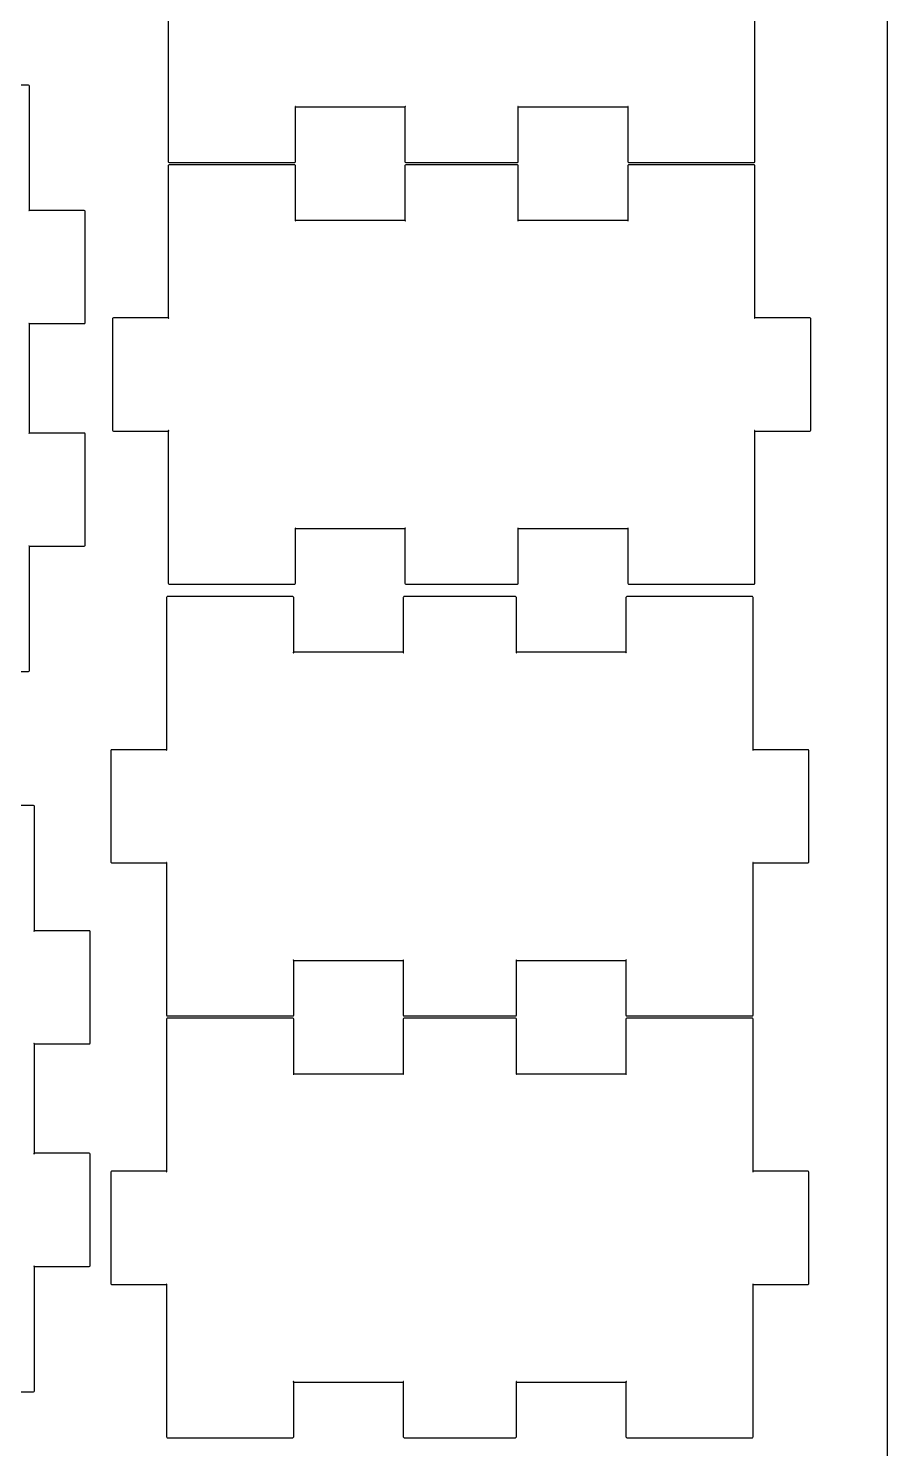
# Model space of a CAD drawing. Extents: x -34 to 366, y 525 to 825.
# Drawn here: x 304.5 to 366.2, y 637.4 to 739.5 of the extents above; entities that cross this region are included whole.
import ezdxf

# ---------------------------------------------------------------- set-up
doc = ezdxf.new("R2010")
doc.units = 0
doc.header["$MEASUREMENT"] = 0
doc.layers.add('CUT', color=30, linetype='CONTINUOUS')

msp = doc.modelspace()

# ---------------------------------------------------------------- linework, layer by layer
at = {"layer": 'CUT', "color": 0}
for p, q in [((314.5, 740.83), (314.5, 733.9)), ((356.64, 733.9), (356.64, 740.83)), ((304.45, 735.39), (292.52, 735.39)), ((304.46, 735.39), (304.45, 735.39)), ((304.5, 735.37), (304.46, 735.39)), ((304.52, 735.33), (304.5, 735.37)), ((304.52, 735.32), (304.52, 735.33)), ((304.52, 726.39), (304.52, 735.32)), ((314.5, 733.9), (314.5, 729.9)), ((356.64, 729.9), (356.64, 733.9)), ((323.63, 733.86), (323.61, 733.86)), ((323.61, 733.86), (323.61, 733.84)), ((323.61, 733.84), (323.63, 733.83)), ((323.64, 733.84), (323.63, 733.86)), ((323.63, 733.83), (323.64, 733.83)), ((323.64, 733.83), (323.64, 733.84)), ((323.64, 729.9), (323.64, 733.83)), ((323.64, 733.83), (331.5, 733.83)), ((331.51, 733.86), (331.5, 733.84)), ((331.5, 733.84), (331.5, 733.83)), ((331.5, 733.83), (331.51, 733.83)), ((331.5, 733.83), (331.5, 729.9)), ((331.53, 733.86), (331.51, 733.86)), ((331.51, 733.83), (331.53, 733.84)), ((331.53, 733.84), (331.53, 733.86)), ((339.63, 733.86), (339.61, 733.86)), ((339.61, 733.86), (339.61, 733.84)), ((339.61, 733.84), (339.63, 733.83)), ((339.64, 733.84), (339.63, 733.86)), ((339.63, 733.83), (339.64, 733.83)), ((339.64, 733.83), (339.64, 733.84)), ((339.64, 729.9), (339.64, 733.83)), ((339.64, 733.83), (347.5, 733.83)), ((347.51, 733.86), (347.5, 733.84)), ((347.5, 733.84), (347.5, 733.83)), ((347.5, 733.83), (347.51, 733.83)), ((347.5, 733.83), (347.5, 729.9)), ((347.53, 733.86), (347.51, 733.86)), ((347.51, 733.83), (347.53, 733.84)), ((347.53, 733.84), (347.53, 733.86)), ((314.5, 729.9), (314.5, 729.89)), ((314.5, 729.89), (314.52, 729.85)), ((314.52, 729.85), (314.56, 729.83)), ((314.56, 729.83), (314.57, 729.83)), ((314.57, 729.83), (323.57, 729.83)), ((323.57, 729.83), (323.58, 729.83)), ((323.58, 729.83), (323.62, 729.85)), ((323.62, 729.85), (323.64, 729.89)), ((323.64, 729.89), (323.64, 729.9)), ((331.5, 729.9), (331.5, 729.89)), ((331.5, 729.89), (331.52, 729.85)), ((331.52, 729.85), (331.56, 729.83)), ((331.56, 729.83), (331.57, 729.83)), ((331.57, 729.83), (339.57, 729.83)), ((339.57, 729.83), (339.58, 729.83)), ((339.58, 729.83), (339.62, 729.85)), ((339.62, 729.85), (339.64, 729.89)), ((339.64, 729.89), (339.64, 729.9)), ((347.5, 729.9), (347.5, 729.89)), ((347.5, 729.89), (347.52, 729.85)), ((347.52, 729.85), (347.56, 729.83)), ((347.56, 729.83), (347.57, 729.83)), ((347.57, 729.83), (356.57, 729.83)), ((356.57, 729.83), (356.58, 729.83)), ((356.58, 729.83), (356.62, 729.85)), ((356.62, 729.85), (356.64, 729.89)), ((356.64, 729.89), (356.64, 729.9)), ((314.52, 729.65), (314.5, 729.61)), ((314.5, 729.61), (314.5, 729.6)), ((314.5, 729.6), (314.5, 725.6)), ((314.56, 729.67), (314.52, 729.65)), ((314.57, 729.67), (314.56, 729.67)), ((323.57, 729.67), (314.57, 729.67)), ((323.58, 729.67), (323.57, 729.67)), ((323.62, 729.65), (323.58, 729.67)), ((323.64, 729.61), (323.62, 729.65)), ((323.64, 729.6), (323.64, 729.61)), ((323.64, 725.67), (323.64, 729.6)), ((331.52, 729.65), (331.5, 729.61)), ((331.5, 729.61), (331.5, 729.6)), ((331.5, 729.6), (331.5, 725.67)), ((331.56, 729.67), (331.52, 729.65)), ((331.57, 729.67), (331.56, 729.67)), ((339.57, 729.67), (331.57, 729.67)), ((339.58, 729.67), (339.57, 729.67)), ((339.62, 729.65), (339.58, 729.67)), ((339.64, 729.61), (339.62, 729.65)), ((339.64, 729.6), (339.64, 729.61)), ((339.64, 725.67), (339.64, 729.6)), ((347.52, 729.65), (347.5, 729.61)), ((347.5, 729.61), (347.5, 729.6)), ((347.5, 729.6), (347.5, 725.67)), ((347.56, 729.67), (347.52, 729.65)), ((347.57, 729.67), (347.56, 729.67)), ((356.57, 729.67), (347.57, 729.67)), ((356.58, 729.67), (356.57, 729.67)), ((356.62, 729.65), (356.58, 729.67)), ((356.64, 729.61), (356.62, 729.65)), ((356.64, 729.6), (356.64, 729.61)), ((356.64, 725.6), (356.64, 729.6)), ((304.51, 726.39), (304.49, 726.38)), ((304.49, 726.38), (304.5, 726.36)), ((304.5, 726.36), (304.51, 726.36)), ((304.52, 726.39), (304.51, 726.39)), ((304.51, 726.36), (304.52, 726.38)), ((308.45, 726.39), (304.52, 726.39)), ((304.52, 726.38), (304.52, 726.39)), ((308.46, 726.39), (308.45, 726.39)), ((308.5, 726.37), (308.46, 726.39)), ((308.52, 726.33), (308.5, 726.37)), ((308.52, 726.32), (308.52, 726.33)), ((308.52, 718.32), (308.52, 726.32)), ((314.5, 725.6), (314.5, 718.67)), ((323.63, 725.67), (323.61, 725.66)), ((323.61, 725.66), (323.61, 725.65)), ((323.61, 725.65), (323.63, 725.64)), ((323.64, 725.67), (323.63, 725.67)), ((323.63, 725.64), (323.64, 725.66)), ((331.5, 725.67), (323.64, 725.67)), ((323.64, 725.66), (323.64, 725.67)), ((331.5, 725.67), (331.5, 725.66)), ((331.51, 725.67), (331.5, 725.67)), ((331.5, 725.66), (331.51, 725.64)), ((331.53, 725.66), (331.51, 725.67)), ((331.51, 725.64), (331.53, 725.65)), ((331.53, 725.65), (331.53, 725.66)), ((339.63, 725.67), (339.61, 725.66)), ((339.61, 725.66), (339.61, 725.65)), ((339.61, 725.65), (339.63, 725.64)), ((339.64, 725.67), (339.63, 725.67)), ((339.63, 725.64), (339.64, 725.66)), ((347.5, 725.67), (339.64, 725.67)), ((339.64, 725.66), (339.64, 725.67)), ((347.5, 725.67), (347.5, 725.66)), ((347.51, 725.67), (347.5, 725.67)), ((347.5, 725.66), (347.51, 725.64)), ((347.53, 725.66), (347.51, 725.67)), ((347.51, 725.64), (347.53, 725.65)), ((347.53, 725.65), (347.53, 725.66)), ((356.64, 718.67), (356.64, 725.6)), ((310.52, 718.65), (310.5, 718.61)), ((310.5, 718.61), (310.5, 718.6)), ((310.5, 718.6), (310.5, 710.6)), ((310.56, 718.67), (310.52, 718.65)), ((310.57, 718.67), (310.56, 718.67)), ((314.5, 718.67), (310.57, 718.67)), ((314.5, 718.67), (314.5, 718.67)), ((314.5, 718.67), (314.51, 718.64)), ((314.51, 718.67), (314.5, 718.67)), ((314.53, 718.66), (314.51, 718.67)), ((314.51, 718.64), (314.53, 718.65)), ((314.53, 718.65), (314.53, 718.66)), ((356.63, 718.67), (356.61, 718.66)), ((356.61, 718.66), (356.61, 718.65)), ((356.61, 718.65), (356.63, 718.64)), ((356.64, 718.67), (356.63, 718.67)), ((356.63, 718.64), (356.64, 718.67)), ((360.57, 718.67), (356.64, 718.67)), ((356.64, 718.67), (356.64, 718.67)), ((360.58, 718.67), (360.57, 718.67)), ((360.62, 718.65), (360.58, 718.67)), ((360.64, 718.61), (360.62, 718.65)), ((360.64, 718.6), (360.64, 718.61)), ((360.64, 710.6), (360.64, 718.6)), ((304.5, 718.28), (304.49, 718.26)), ((304.49, 718.26), (304.51, 718.25)), ((304.51, 718.28), (304.5, 718.28)), ((304.52, 718.26), (304.51, 718.28)), ((304.51, 718.25), (304.52, 718.25)), ((304.52, 718.25), (304.52, 718.26)), ((304.52, 710.39), (304.52, 718.25)), ((304.52, 718.25), (308.45, 718.25)), ((308.45, 718.25), (308.46, 718.25)), ((308.46, 718.25), (308.5, 718.27)), ((308.5, 718.27), (308.52, 718.31)), ((308.52, 718.31), (308.52, 718.32)), ((310.5, 710.6), (310.5, 710.59)), ((310.5, 710.59), (310.52, 710.55)), ((310.52, 710.55), (310.56, 710.53)), ((310.56, 710.53), (310.57, 710.53)), ((310.57, 710.53), (314.5, 710.53)), ((314.51, 710.56), (314.5, 710.54)), ((314.5, 710.54), (314.5, 710.53)), ((314.5, 710.53), (314.51, 710.53)), ((314.5, 710.53), (314.5, 703.6)), ((314.53, 710.56), (314.51, 710.56)), ((314.51, 710.53), (314.53, 710.54)), ((314.53, 710.54), (314.53, 710.56)), ((356.63, 710.56), (356.61, 710.56)), ((356.61, 710.56), (356.61, 710.54)), ((356.61, 710.54), (356.63, 710.53)), ((356.64, 710.54), (356.63, 710.56)), ((356.63, 710.53), (356.64, 710.53)), ((356.64, 710.53), (356.64, 710.54)), ((356.64, 703.6), (356.64, 710.53)), ((356.64, 710.53), (360.57, 710.53)), ((360.57, 710.53), (360.58, 710.53)), ((360.58, 710.53), (360.62, 710.55)), ((360.62, 710.55), (360.64, 710.59)), ((360.64, 710.59), (360.64, 710.6)), ((304.51, 710.39), (304.49, 710.38)), ((304.49, 710.38), (304.5, 710.36)), ((304.5, 710.36), (304.51, 710.36)), ((304.52, 710.39), (304.51, 710.39)), ((304.51, 710.36), (304.52, 710.38)), ((308.45, 710.39), (304.52, 710.39)), ((304.52, 710.38), (304.52, 710.39)), ((308.46, 710.39), (308.45, 710.39)), ((308.5, 710.37), (308.46, 710.39)), ((308.52, 710.33), (308.5, 710.37)), ((308.52, 710.32), (308.52, 710.33)), ((308.52, 702.32), (308.52, 710.32)), ((314.5, 703.6), (314.5, 699.6)), ((323.63, 703.56), (323.61, 703.56)), ((323.61, 703.56), (323.61, 703.54)), ((323.61, 703.54), (323.63, 703.53)), ((323.64, 703.54), (323.63, 703.56)), ((323.63, 703.53), (323.64, 703.53)), ((323.64, 703.53), (323.64, 703.54)), ((323.64, 699.6), (323.64, 703.53)), ((323.64, 703.53), (331.5, 703.53)), ((331.51, 703.56), (331.5, 703.54)), ((331.5, 703.54), (331.5, 703.53)), ((331.5, 703.53), (331.51, 703.53)), ((331.5, 703.53), (331.5, 699.6)), ((331.53, 703.56), (331.51, 703.56)), ((331.51, 703.53), (331.53, 703.54)), ((331.53, 703.54), (331.53, 703.56)), ((339.63, 703.56), (339.61, 703.56)), ((339.61, 703.56), (339.61, 703.54)), ((339.61, 703.54), (339.63, 703.53)), ((339.64, 703.54), (339.63, 703.56)), ((339.63, 703.53), (339.64, 703.53)), ((339.64, 703.53), (339.64, 703.54)), ((339.64, 699.6), (339.64, 703.53)), ((339.64, 703.53), (347.5, 703.53)), ((347.51, 703.56), (347.5, 703.54)), ((347.5, 703.54), (347.5, 703.53)), ((347.5, 703.53), (347.51, 703.53)), ((347.5, 703.53), (347.5, 699.6)), ((347.53, 703.56), (347.51, 703.56)), ((347.51, 703.53), (347.53, 703.54)), ((347.53, 703.54), (347.53, 703.56)), ((356.64, 699.6), (356.64, 703.6)), ((304.5, 702.28), (304.49, 702.26)), ((304.49, 702.26), (304.51, 702.25)), ((304.51, 702.28), (304.5, 702.28)), ((304.52, 702.26), (304.51, 702.28)), ((308.46, 702.25), (308.5, 702.27)), ((308.5, 702.27), (308.52, 702.31)), ((308.52, 702.31), (308.52, 702.32)), ((304.51, 702.25), (304.52, 702.25)), ((304.52, 702.25), (304.52, 702.26)), ((304.52, 693.32), (304.52, 702.25)), ((304.52, 702.25), (308.45, 702.25)), ((308.45, 702.25), (308.46, 702.25)), ((314.5, 699.6), (314.5, 699.59)), ((314.5, 699.59), (314.52, 699.55)), ((314.52, 699.55), (314.56, 699.53)), ((314.56, 699.53), (314.57, 699.53)), ((314.57, 699.53), (323.57, 699.53)), ((323.57, 699.53), (323.58, 699.53)), ((323.58, 699.53), (323.62, 699.55)), ((323.62, 699.55), (323.64, 699.59)), ((323.64, 699.59), (323.64, 699.6)), ((331.5, 699.6), (331.5, 699.59)), ((331.5, 699.59), (331.52, 699.55)), ((331.52, 699.55), (331.56, 699.53)), ((331.56, 699.53), (331.57, 699.53)), ((331.57, 699.53), (339.57, 699.53)), ((339.57, 699.53), (339.58, 699.53)), ((339.58, 699.53), (339.62, 699.55)), ((339.62, 699.55), (339.64, 699.59)), ((339.64, 699.59), (339.64, 699.6)), ((347.5, 699.6), (347.5, 699.59)), ((347.5, 699.59), (347.52, 699.55)), ((347.52, 699.55), (347.56, 699.53)), ((347.56, 699.53), (347.57, 699.53)), ((347.57, 699.53), (356.57, 699.53)), ((356.57, 699.53), (356.58, 699.53)), ((356.58, 699.53), (356.62, 699.55)), ((356.62, 699.55), (356.64, 699.59)), ((356.64, 699.59), (356.64, 699.6)), ((314.39, 698.6), (314.37, 698.57)), ((314.37, 698.57), (314.37, 698.56)), ((314.37, 698.56), (314.37, 694.56)), ((314.43, 698.63), (314.39, 698.6)), ((314.44, 698.63), (314.43, 698.63)), ((323.44, 698.63), (314.44, 698.63)), ((323.45, 698.63), (323.44, 698.63)), ((323.49, 698.6), (323.45, 698.63)), ((323.51, 698.57), (323.49, 698.6)), ((323.51, 698.56), (323.51, 698.57)), ((323.51, 694.63), (323.51, 698.56)), ((331.39, 698.6), (331.37, 698.57)), ((331.37, 698.57), (331.37, 698.56)), ((331.37, 698.56), (331.37, 694.63)), ((331.42, 698.63), (331.39, 698.6)), ((331.44, 698.63), (331.42, 698.63)), ((339.44, 698.63), (331.44, 698.63)), ((339.45, 698.63), (339.44, 698.63)), ((339.49, 698.6), (339.45, 698.63)), ((339.51, 698.57), (339.49, 698.6)), ((339.51, 698.56), (339.51, 698.57)), ((339.51, 694.63), (339.51, 698.56)), ((347.39, 698.6), (347.37, 698.57)), ((347.37, 698.57), (347.37, 698.56)), ((347.37, 698.56), (347.37, 694.63)), ((347.43, 698.63), (347.39, 698.6)), ((347.44, 698.63), (347.43, 698.63)), ((356.44, 698.63), (347.44, 698.63)), ((356.45, 698.63), (356.44, 698.63)), ((356.49, 698.6), (356.45, 698.63)), ((356.51, 698.57), (356.49, 698.6)), ((356.51, 698.56), (356.51, 698.57)), ((356.51, 694.56), (356.51, 698.56)), ((314.37, 694.56), (314.37, 687.63)), ((323.5, 694.63), (323.48, 694.62)), ((323.48, 694.62), (323.48, 694.6)), ((323.48, 694.6), (323.5, 694.6)), ((323.51, 694.63), (323.5, 694.63)), ((323.5, 694.6), (323.51, 694.62)), ((331.37, 694.63), (323.51, 694.63)), ((323.51, 694.62), (323.51, 694.63)), ((331.37, 694.63), (331.37, 694.62)), ((331.4, 694.62), (331.37, 694.63)), ((331.37, 694.63), (331.37, 694.63)), ((331.37, 694.62), (331.38, 694.6)), ((331.38, 694.6), (331.39, 694.6)), ((331.39, 694.6), (331.4, 694.62)), ((339.5, 694.63), (339.48, 694.62)), ((339.48, 694.62), (339.48, 694.6)), ((339.48, 694.6), (339.5, 694.6)), ((339.51, 694.63), (339.5, 694.63)), ((339.5, 694.6), (339.51, 694.62)), ((347.37, 694.63), (339.51, 694.63)), ((339.51, 694.62), (339.51, 694.63)), ((347.37, 694.63), (347.37, 694.62)), ((347.4, 694.62), (347.37, 694.63)), ((347.37, 694.63), (347.37, 694.63)), ((347.37, 694.62), (347.38, 694.6)), ((347.38, 694.6), (347.39, 694.6)), ((347.39, 694.6), (347.4, 694.62)), ((356.51, 687.63), (356.51, 694.56)), ((292.52, 693.25), (304.45, 693.25)), ((304.45, 693.25), (304.46, 693.25)), ((304.46, 693.25), (304.5, 693.27)), ((304.5, 693.27), (304.52, 693.31)), ((304.52, 693.31), (304.52, 693.32)), ((310.39, 687.61), (310.37, 687.57)), ((310.37, 687.57), (310.37, 687.56)), ((310.37, 687.56), (310.37, 679.55)), ((310.42, 687.63), (310.39, 687.61)), ((310.44, 687.63), (310.42, 687.63)), ((314.37, 687.63), (310.44, 687.63)), ((314.37, 687.63), (314.37, 687.62)), ((314.4, 687.62), (314.37, 687.63)), ((314.37, 687.63), (314.37, 687.63)), ((314.37, 687.62), (314.38, 687.6)), ((314.38, 687.6), (314.39, 687.6)), ((314.39, 687.6), (314.4, 687.62)), ((356.5, 687.63), (356.48, 687.62)), ((356.48, 687.62), (356.48, 687.6)), ((356.48, 687.6), (356.5, 687.6)), ((356.51, 687.63), (356.5, 687.63)), ((356.5, 687.6), (356.51, 687.62)), ((360.44, 687.63), (356.51, 687.63)), ((356.51, 687.62), (356.51, 687.63)), ((360.45, 687.63), (360.44, 687.63)), ((360.49, 687.61), (360.45, 687.63)), ((360.51, 687.57), (360.49, 687.61)), ((360.51, 687.56), (360.51, 687.57)), ((360.51, 679.55), (360.51, 687.56)), ((304.81, 683.62), (292.88, 683.62)), ((304.82, 683.62), (304.81, 683.62)), ((304.86, 683.6), (304.82, 683.62)), ((304.88, 683.56), (304.86, 683.6)), ((304.88, 683.55), (304.88, 683.56)), ((304.88, 674.62), (304.88, 683.55)), ((310.37, 679.55), (310.37, 679.54)), ((310.37, 679.54), (310.39, 679.51)), ((310.39, 679.51), (310.42, 679.49)), ((310.42, 679.49), (310.44, 679.49)), ((310.44, 679.49), (314.37, 679.49)), ((314.38, 679.52), (314.37, 679.49)), ((314.37, 679.49), (314.4, 679.5)), ((314.37, 679.49), (314.37, 679.49)), ((314.37, 679.49), (314.37, 679.49)), ((314.37, 679.49), (314.37, 672.56)), ((314.39, 679.51), (314.38, 679.52)), ((314.4, 679.5), (314.39, 679.51)), ((356.5, 679.52), (356.48, 679.51)), ((356.48, 679.51), (356.48, 679.5)), ((356.48, 679.5), (356.5, 679.49)), ((356.51, 679.49), (356.5, 679.52)), ((356.5, 679.49), (356.51, 679.49)), ((356.51, 672.56), (356.51, 679.49)), ((356.51, 679.49), (356.51, 679.49)), ((356.51, 679.49), (360.44, 679.49)), ((360.44, 679.49), (360.45, 679.49)), ((360.45, 679.49), (360.49, 679.51)), ((360.49, 679.51), (360.51, 679.54)), ((360.51, 679.54), (360.51, 679.55)), ((304.87, 674.62), (304.85, 674.61)), ((304.85, 674.61), (304.85, 674.59)), ((304.85, 674.59), (304.87, 674.59)), ((304.88, 674.62), (304.87, 674.62)), ((304.87, 674.59), (304.88, 674.61)), ((308.81, 674.62), (304.88, 674.62)), ((304.88, 674.61), (304.88, 674.62)), ((308.82, 674.62), (308.81, 674.62)), ((308.86, 674.6), (308.82, 674.62)), ((308.88, 674.56), (308.86, 674.6)), ((308.88, 674.55), (308.88, 674.56)), ((308.88, 666.55), (308.88, 674.55)), ((314.37, 672.56), (314.37, 668.56)), ((323.5, 672.52), (323.48, 672.51)), ((323.48, 672.51), (323.48, 672.5)), ((323.48, 672.5), (323.5, 672.49)), ((323.51, 672.49), (323.5, 672.52)), ((323.5, 672.49), (323.51, 672.49)), ((323.51, 668.56), (323.51, 672.49)), ((323.51, 672.49), (323.51, 672.49)), ((323.51, 672.49), (331.37, 672.49)), ((331.38, 672.52), (331.37, 672.49)), ((331.37, 672.49), (331.4, 672.5)), ((331.37, 672.49), (331.37, 672.49)), ((331.37, 672.49), (331.37, 672.49)), ((331.37, 672.49), (331.37, 668.56)), ((331.39, 672.51), (331.38, 672.52)), ((331.4, 672.5), (331.39, 672.51)), ((339.5, 672.52), (339.48, 672.51)), ((339.48, 672.51), (339.48, 672.5)), ((339.48, 672.5), (339.5, 672.49)), ((339.51, 672.49), (339.5, 672.52)), ((339.5, 672.49), (339.51, 672.49)), ((339.51, 668.56), (339.51, 672.49)), ((339.51, 672.49), (339.51, 672.49)), ((339.51, 672.49), (347.37, 672.49)), ((347.38, 672.52), (347.37, 672.49)), ((347.37, 672.49), (347.4, 672.5)), ((347.37, 672.49), (347.37, 672.49)), ((347.37, 672.49), (347.37, 672.49)), ((347.37, 672.49), (347.37, 668.56)), ((347.39, 672.51), (347.38, 672.52)), ((347.4, 672.5), (347.39, 672.51)), ((356.51, 668.56), (356.51, 672.56)), ((314.37, 668.56), (314.37, 668.54)), ((314.37, 668.54), (314.39, 668.51)), ((314.39, 668.3), (314.37, 668.27)), ((314.37, 668.27), (314.37, 668.25)), ((314.37, 668.25), (314.37, 664.26)), ((314.39, 668.51), (314.43, 668.49)), ((314.43, 668.33), (314.39, 668.3)), ((314.43, 668.49), (314.44, 668.49)), ((314.44, 668.33), (314.43, 668.33)), ((314.44, 668.49), (323.44, 668.49)), ((323.44, 668.33), (314.44, 668.33)), ((323.44, 668.49), (323.45, 668.49)), ((323.45, 668.33), (323.44, 668.33)), ((323.45, 668.49), (323.49, 668.51)), ((323.49, 668.3), (323.45, 668.33)), ((323.49, 668.51), (323.51, 668.54)), ((323.51, 668.27), (323.49, 668.3)), ((323.51, 668.54), (323.51, 668.56)), ((323.51, 668.25), (323.51, 668.27)), ((323.51, 664.32), (323.51, 668.25)), ((331.37, 668.56), (331.37, 668.54)), ((331.37, 668.54), (331.39, 668.51)), ((331.39, 668.3), (331.37, 668.27)), ((331.37, 668.27), (331.37, 668.25)), ((331.37, 668.25), (331.37, 664.32)), ((331.39, 668.51), (331.42, 668.49)), ((331.43, 668.33), (331.39, 668.3)), ((331.42, 668.49), (331.44, 668.49)), ((331.44, 668.33), (331.43, 668.33)), ((331.44, 668.49), (339.44, 668.49)), ((339.44, 668.33), (331.44, 668.33)), ((339.44, 668.49), (339.45, 668.49)), ((339.45, 668.33), (339.44, 668.33)), ((339.45, 668.49), (339.49, 668.51)), ((339.49, 668.3), (339.45, 668.33)), ((339.49, 668.51), (339.51, 668.54)), ((339.51, 668.27), (339.49, 668.3)), ((339.51, 668.54), (339.51, 668.56)), ((339.51, 668.25), (339.51, 668.27)), ((339.51, 664.32), (339.51, 668.25)), ((347.37, 668.56), (347.37, 668.54)), ((347.37, 668.54), (347.39, 668.51)), ((347.39, 668.3), (347.37, 668.27)), ((347.37, 668.27), (347.37, 668.25)), ((347.37, 668.25), (347.37, 664.32)), ((347.39, 668.51), (347.43, 668.49)), ((347.43, 668.33), (347.39, 668.3)), ((347.43, 668.49), (347.44, 668.49)), ((347.44, 668.33), (347.43, 668.33)), ((347.44, 668.49), (356.44, 668.49)), ((356.44, 668.33), (347.44, 668.33)), ((356.44, 668.49), (356.45, 668.49)), ((356.45, 668.33), (356.44, 668.33)), ((356.45, 668.49), (356.49, 668.51)), ((356.49, 668.3), (356.45, 668.33)), ((356.49, 668.51), (356.51, 668.54)), ((356.51, 668.27), (356.49, 668.3)), ((356.51, 668.54), (356.51, 668.56)), ((356.51, 668.25), (356.51, 668.27)), ((356.51, 664.26), (356.51, 668.25)), ((308.86, 666.5), (308.88, 666.54)), ((308.88, 666.54), (308.88, 666.55)), ((304.87, 666.51), (304.85, 666.51)), ((304.85, 666.51), (304.85, 666.49)), ((304.85, 666.49), (304.87, 666.48)), ((304.88, 666.49), (304.87, 666.51)), ((304.87, 666.48), (304.88, 666.48)), ((304.88, 666.48), (304.88, 666.49)), ((304.88, 658.62), (304.88, 666.48)), ((304.88, 666.48), (308.81, 666.48)), ((308.81, 666.48), (308.82, 666.48)), ((308.82, 666.48), (308.86, 666.5)), ((314.37, 664.26), (314.37, 657.33)), ((323.5, 664.32), (323.48, 664.32)), ((323.48, 664.32), (323.48, 664.3)), ((323.48, 664.3), (323.5, 664.3)), ((323.51, 664.32), (323.5, 664.32)), ((323.5, 664.3), (323.51, 664.32)), ((331.37, 664.32), (323.51, 664.32)), ((323.51, 664.32), (323.51, 664.32)), ((331.37, 664.32), (331.37, 664.32)), ((331.37, 664.32), (331.38, 664.3)), ((331.38, 664.32), (331.37, 664.32)), ((331.4, 664.32), (331.38, 664.32)), ((331.38, 664.3), (331.39, 664.3)), ((331.39, 664.3), (331.4, 664.32)), ((339.5, 664.32), (339.48, 664.32)), ((339.48, 664.32), (339.48, 664.3)), ((339.48, 664.3), (339.5, 664.3)), ((339.51, 664.32), (339.5, 664.32)), ((339.5, 664.3), (339.51, 664.32)), ((347.37, 664.32), (339.51, 664.32)), ((339.51, 664.32), (339.51, 664.32)), ((347.37, 664.32), (347.37, 664.32)), ((347.37, 664.32), (347.38, 664.3)), ((347.38, 664.32), (347.37, 664.32)), ((347.4, 664.32), (347.38, 664.32)), ((347.38, 664.3), (347.4, 664.3)), ((347.4, 664.3), (347.4, 664.32)), ((356.51, 657.33), (356.51, 664.26)), ((304.87, 658.62), (304.85, 658.61)), ((304.85, 658.61), (304.85, 658.59)), ((304.85, 658.59), (304.87, 658.59)), ((304.88, 658.62), (304.87, 658.62)), ((304.87, 658.59), (304.88, 658.61)), ((308.81, 658.62), (304.88, 658.62)), ((304.88, 658.61), (304.88, 658.62)), ((308.82, 658.62), (308.81, 658.62)), ((308.86, 658.6), (308.82, 658.62)), ((308.88, 658.56), (308.86, 658.6)), ((308.88, 658.55), (308.88, 658.56)), ((308.88, 650.55), (308.88, 658.55)), ((310.39, 657.31), (310.37, 657.27)), ((310.37, 657.27), (310.37, 657.26)), ((310.37, 657.26), (310.37, 649.25)), ((310.43, 657.33), (310.39, 657.31)), ((310.44, 657.33), (310.43, 657.33)), ((314.37, 657.33), (310.44, 657.33)), ((314.37, 657.33), (314.37, 657.32)), ((314.38, 657.33), (314.37, 657.33)), ((314.37, 657.32), (314.38, 657.3)), ((314.4, 657.32), (314.38, 657.33)), ((314.38, 657.3), (314.4, 657.3)), ((314.4, 657.3), (314.4, 657.32)), ((356.5, 657.33), (356.48, 657.32)), ((356.48, 657.32), (356.48, 657.3)), ((356.48, 657.3), (356.5, 657.3)), ((356.51, 657.33), (356.5, 657.33)), ((356.5, 657.3), (356.51, 657.32)), ((360.44, 657.33), (356.51, 657.33)), ((356.51, 657.32), (356.51, 657.33)), ((360.45, 657.33), (360.44, 657.33)), ((360.49, 657.31), (360.45, 657.33)), ((360.51, 657.27), (360.49, 657.31)), ((360.51, 657.26), (360.51, 657.27)), ((360.51, 649.25), (360.51, 657.26)), ((304.87, 650.51), (304.85, 650.51)), ((304.85, 650.51), (304.85, 650.49)), ((304.85, 650.49), (304.87, 650.48)), ((304.88, 650.49), (304.87, 650.51)), ((304.87, 650.48), (304.88, 650.48)), ((304.88, 650.48), (304.88, 650.49)), ((304.88, 641.55), (304.88, 650.48)), ((304.88, 650.48), (308.81, 650.48)), ((308.81, 650.48), (308.82, 650.48)), ((308.82, 650.48), (308.86, 650.5)), ((308.86, 650.5), (308.88, 650.54)), ((308.88, 650.54), (308.88, 650.55)), ((310.37, 649.25), (310.37, 649.24)), ((310.37, 649.24), (310.39, 649.21)), ((310.39, 649.21), (310.43, 649.19)), ((310.43, 649.19), (310.44, 649.19)), ((310.44, 649.19), (314.37, 649.19)), ((314.38, 649.22), (314.37, 649.19)), ((314.37, 649.19), (314.38, 649.19)), ((314.37, 649.19), (314.37, 649.19)), ((314.37, 649.19), (314.37, 642.26)), ((314.4, 649.21), (314.38, 649.22)), ((314.38, 649.19), (314.4, 649.2)), ((314.4, 649.2), (314.4, 649.21)), ((356.5, 649.22), (356.48, 649.21)), ((356.48, 649.21), (356.48, 649.2)), ((356.48, 649.2), (356.5, 649.19)), ((356.51, 649.19), (356.5, 649.22)), ((356.5, 649.19), (356.51, 649.19)), ((356.51, 642.26), (356.51, 649.19)), ((356.51, 649.19), (356.51, 649.19)), ((356.51, 649.19), (360.44, 649.19)), ((360.44, 649.19), (360.45, 649.19)), ((360.45, 649.19), (360.49, 649.21)), ((360.49, 649.21), (360.51, 649.24)), ((360.51, 649.24), (360.51, 649.25)), ((314.37, 642.26), (314.37, 638.26)), ((323.5, 642.22), (323.48, 642.21)), ((323.48, 642.21), (323.48, 642.2)), ((323.48, 642.2), (323.5, 642.18)), ((323.51, 642.19), (323.5, 642.22)), ((323.5, 642.18), (323.51, 642.18)), ((323.51, 642.18), (323.51, 642.19)), ((323.51, 638.26), (323.51, 642.18)), ((323.51, 642.18), (331.37, 642.18)), ((331.38, 642.22), (331.37, 642.19)), ((331.37, 642.19), (331.37, 642.18)), ((331.37, 642.18), (331.38, 642.18)), ((331.37, 642.18), (331.37, 638.26)), ((331.39, 642.21), (331.38, 642.22)), ((331.38, 642.18), (331.4, 642.2)), ((331.4, 642.2), (331.39, 642.21)), ((339.5, 642.22), (339.48, 642.21)), ((339.48, 642.21), (339.48, 642.2)), ((339.48, 642.2), (339.5, 642.18)), ((339.51, 642.19), (339.5, 642.22)), ((339.5, 642.18), (339.51, 642.18)), ((339.51, 642.18), (339.51, 642.19)), ((339.51, 638.26), (339.51, 642.18)), ((339.51, 642.18), (347.37, 642.18)), ((347.38, 642.22), (347.37, 642.19)), ((347.37, 642.19), (347.37, 642.18)), ((347.37, 642.18), (347.38, 642.18)), ((347.37, 642.18), (347.37, 638.26)), ((347.4, 642.21), (347.38, 642.22)), ((347.38, 642.18), (347.4, 642.2)), ((347.4, 642.2), (347.4, 642.21)), ((356.51, 638.26), (356.51, 642.26)), ((292.88, 641.48), (304.81, 641.48)), ((304.81, 641.48), (304.82, 641.48)), ((304.82, 641.48), (304.86, 641.5)), ((304.86, 641.5), (304.88, 641.54)), ((304.88, 641.54), (304.88, 641.55)), ((314.37, 638.26), (314.37, 638.24)), ((314.37, 638.24), (314.39, 638.21)), ((314.39, 638.21), (314.43, 638.18)), ((314.43, 638.18), (314.44, 638.18)), ((314.44, 638.18), (323.44, 638.18)), ((323.44, 638.18), (323.45, 638.18)), ((323.45, 638.18), (323.49, 638.21)), ((323.49, 638.21), (323.51, 638.24)), ((323.51, 638.24), (323.51, 638.26)), ((331.37, 638.26), (331.37, 638.24)), ((331.37, 638.24), (331.39, 638.21)), ((331.39, 638.21), (331.43, 638.18)), ((331.43, 638.18), (331.44, 638.18)), ((331.44, 638.18), (339.44, 638.18)), ((339.44, 638.18), (339.45, 638.18)), ((339.45, 638.18), (339.49, 638.21)), ((339.49, 638.21), (339.51, 638.24)), ((339.51, 638.24), (339.51, 638.26)), ((347.37, 638.26), (347.37, 638.24)), ((347.37, 638.24), (347.39, 638.21)), ((347.39, 638.21), (347.43, 638.18)), ((347.43, 638.18), (347.44, 638.18)), ((347.44, 638.18), (356.44, 638.18)), ((356.44, 638.18), (356.45, 638.18)), ((356.45, 638.18), (356.49, 638.21)), ((356.49, 638.21), (356.51, 638.24)), ((356.51, 638.24), (356.51, 638.26))]:
    msp.add_line(p, q, dxfattribs=at)
at = {"layer": 'CUT'}
msp.add_lwpolyline([(-33.84, 525.11), (366.16, 525.11), (366.16, 825.11), (-33.84, 825.11)], close=True, dxfattribs=at)

doc.saveas('drawing.dxf')
